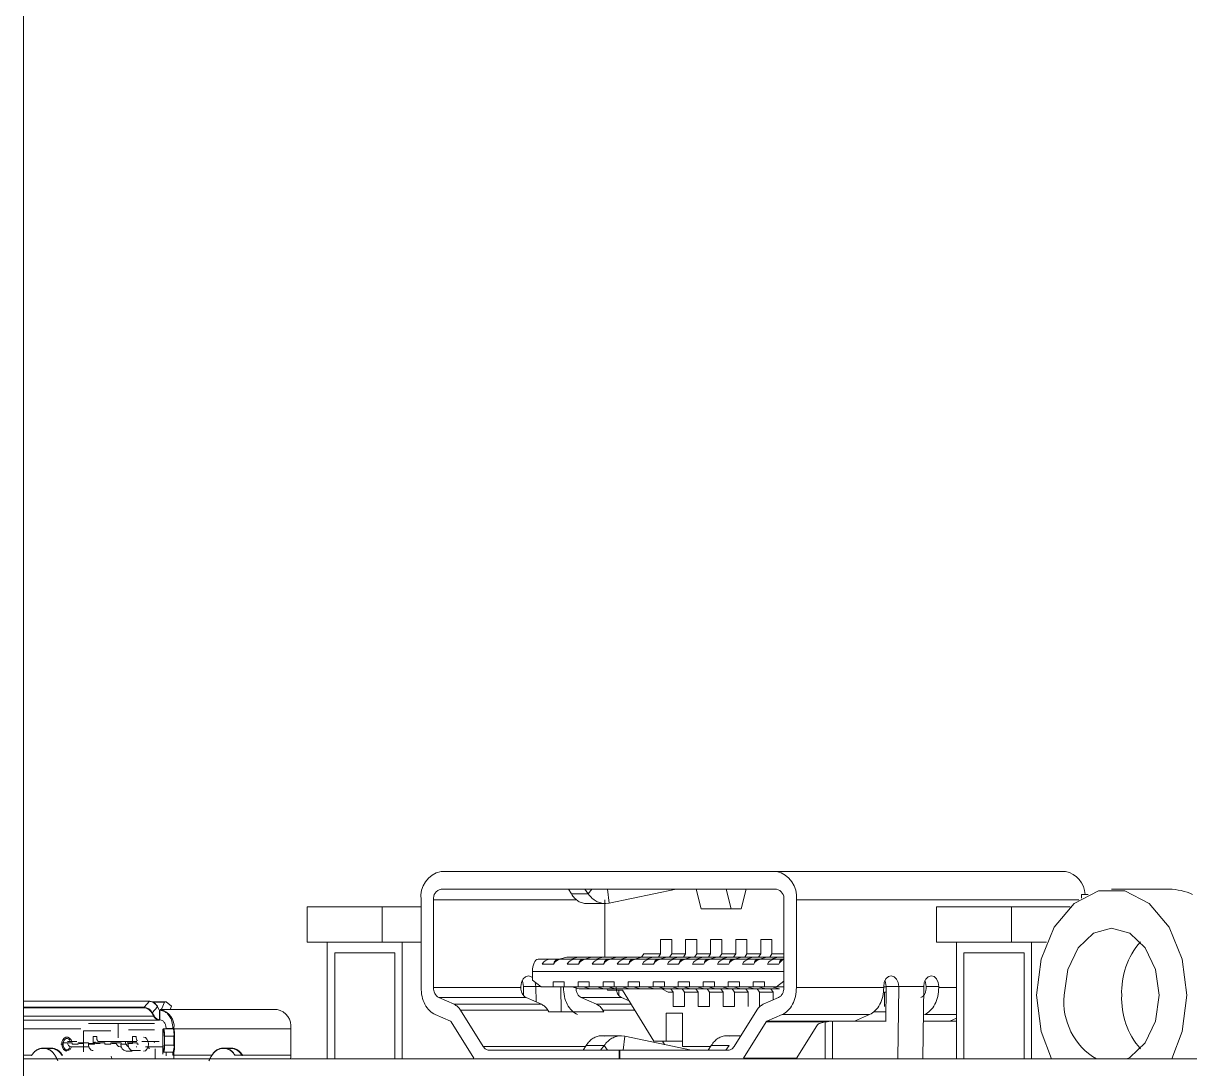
# Model space of a CAD drawing. Header units: millimetres. Extents: x -489 to 1607, y 116 to 1738.
# Drawn here: x -219.51 to -186.55, y 1544.35 to 1573.91 of the extents above; entities that cross this region are included whole.
import ezdxf

# ---------------------------------------------------------------- set-up
doc = ezdxf.new("R2010")
doc.units = ezdxf.units.MM

msp = doc.modelspace()

# ---------------------------------------------------------------- linework, layer by layer
at = {"color": 7, "linetype": 'Continuous', "lineweight": 15}
for p, q in [((-219.506, 1529.624), (-219.506, 1666.662)), ((-198.227, 1549.924), (-207.702, 1549.924)), ((-198.227, 1549.924), (-190.06, 1549.924)), ((-207.702, 1549.424), (-198.227, 1549.424)), ((-204.018, 1549.291), (-204.099, 1549.424)), ((-203.541, 1549.291), (-203.642, 1549.424)), ((-203.444, 1549.424), (-203.541, 1549.291)), ((-202.951, 1549.028), (-202.996, 1549.424)), ((-201.059, 1549.423), (-201.059, 1549.424)), ((-201.059, 1549.423), (-201.045, 1549.424)), ((-200.348, 1548.874), (-200.49, 1549.424)), ((-199.641, 1549.424), (-199.5, 1548.874)), ((-199.076, 1549.424), (-199.217, 1548.874)), ((-187.125, 1549.424), (-188.752, 1549.424)), ((-208.268, 1549.124), (-208.268, 1546.646)), ((-207.914, 1546.646), (-207.914, 1549.124)), ((-203.541, 1549.291), (-204.018, 1549.291)), ((-203.071, 1549.124), (-203.071, 1547.504)), ((-201.059, 1549.423), (-202.951, 1549.028)), ((-198.015, 1549.124), (-198.015, 1546.646)), ((-197.661, 1546.646), (-197.661, 1549.124)), ((-189.6, 1549.274), (-189.6, 1549.173)), ((-189.414, 1549.274), (-189.6, 1549.274)), ((-211.485, 1547.924), (-211.485, 1548.924)), ((-209.364, 1548.924), (-211.485, 1548.924)), ((-209.364, 1547.924), (-209.364, 1548.924)), ((-208.268, 1548.924), (-209.364, 1548.924)), ((-203.594, 1549.017), (-203.05, 1549.017)), ((-203.056, 1549.017), (-202.951, 1549.028)), ((-199.217, 1548.874), (-200.348, 1548.874)), ((-193.702, 1547.924), (-193.702, 1548.924)), ((-191.58, 1548.924), (-193.702, 1548.924)), ((-191.58, 1547.924), (-191.58, 1548.924)), ((-189.924, 1548.924), (-191.58, 1548.924)), ((-209.364, 1547.924), (-211.485, 1547.924)), ((-210.92, 1547.924), (-210.92, 1544.624)), ((-208.268, 1547.924), (-209.364, 1547.924)), ((-208.798, 1547.924), (-208.798, 1544.624)), ((-208.268, 1547.924), (-208.798, 1547.924)), ((-201.497, 1548.004), (-201.179, 1548.004)), ((-201.497, 1547.594), (-201.497, 1548.004)), ((-201.179, 1548.004), (-201.179, 1547.594)), ((-200.79, 1548.004), (-200.472, 1548.004)), ((-200.79, 1547.594), (-200.79, 1548.004)), ((-200.472, 1548.004), (-200.472, 1547.594)), ((-200.083, 1548.004), (-199.765, 1548.004)), ((-200.083, 1547.594), (-200.083, 1548.004)), ((-199.765, 1548.004), (-199.765, 1547.594)), ((-199.376, 1548.004), (-199.058, 1548.004)), ((-199.376, 1547.594), (-199.376, 1548.004)), ((-199.058, 1548.004), (-199.058, 1547.594)), ((-198.669, 1548.004), (-198.351, 1548.004)), ((-198.669, 1547.594), (-198.669, 1548.004)), ((-198.351, 1548.004), (-198.351, 1547.594)), ((-191.58, 1547.924), (-193.702, 1547.924)), ((-193.136, 1544.624), (-193.136, 1547.924)), ((-190.589, 1547.924), (-191.58, 1547.924)), ((-191.015, 1544.624), (-191.015, 1547.924)), ((-191.015, 1547.924), (-190.589, 1547.924)), ((-210.707, 1544.624), (-210.707, 1547.624)), ((-210.707, 1547.624), (-209.01, 1547.624)), ((-209.01, 1547.624), (-209.01, 1544.624)), ((-204.149, 1547.504), (-204.463, 1547.415)), ((-203.831, 1547.504), (-204.149, 1547.504)), ((-204.043, 1547.444), (-203.831, 1547.504)), ((-203.831, 1547.504), (-203.442, 1547.504)), ((-203.442, 1547.504), (-203.756, 1547.415)), ((-203.124, 1547.504), (-203.442, 1547.504)), ((-203.336, 1547.444), (-203.124, 1547.504)), ((-203.124, 1547.504), (-202.735, 1547.504)), ((-202.735, 1547.504), (-203.049, 1547.415)), ((-202.417, 1547.504), (-202.735, 1547.504)), ((-202.629, 1547.444), (-202.417, 1547.504)), ((-202.417, 1547.504), (-202.028, 1547.504)), ((-202.028, 1547.504), (-202.341, 1547.415)), ((-201.975, 1547.594), (-202.038, 1547.504)), ((-201.71, 1547.504), (-202.028, 1547.504)), ((-201.975, 1547.594), (-201.497, 1547.594)), ((-201.922, 1547.444), (-201.71, 1547.504)), ((-201.71, 1547.504), (-201.321, 1547.504)), ((-201.321, 1547.504), (-201.634, 1547.415)), ((-201.561, 1547.504), (-201.497, 1547.594)), ((-201.002, 1547.504), (-201.321, 1547.504)), ((-201.179, 1547.594), (-201.243, 1547.504)), ((-201.215, 1547.444), (-201.002, 1547.504)), ((-201.179, 1547.594), (-200.79, 1547.594)), ((-201.002, 1547.504), (-200.613, 1547.504)), ((-200.613, 1547.504), (-200.927, 1547.415)), ((-200.79, 1547.594), (-200.854, 1547.504)), ((-200.295, 1547.504), (-200.613, 1547.504)), ((-200.472, 1547.594), (-200.536, 1547.504)), ((-200.507, 1547.444), (-200.295, 1547.504)), ((-200.472, 1547.594), (-200.083, 1547.594)), ((-200.295, 1547.504), (-199.906, 1547.504)), ((-199.906, 1547.504), (-200.22, 1547.415)), ((-200.083, 1547.594), (-200.147, 1547.504)), ((-199.588, 1547.504), (-199.906, 1547.504)), ((-199.765, 1547.594), (-199.829, 1547.504)), ((-199.8, 1547.444), (-199.588, 1547.504)), ((-199.765, 1547.594), (-199.376, 1547.594)), ((-199.588, 1547.504), (-199.199, 1547.504)), ((-199.199, 1547.504), (-199.513, 1547.415)), ((-199.376, 1547.594), (-199.44, 1547.504)), ((-198.881, 1547.504), (-199.199, 1547.504)), ((-199.058, 1547.594), (-199.122, 1547.504)), ((-199.093, 1547.444), (-198.881, 1547.504)), ((-199.058, 1547.594), (-198.669, 1547.594)), ((-198.881, 1547.504), (-198.492, 1547.504)), ((-198.492, 1547.504), (-198.806, 1547.415)), ((-198.669, 1547.594), (-198.733, 1547.504)), ((-198.174, 1547.504), (-198.492, 1547.504)), ((-198.351, 1547.594), (-198.414, 1547.504)), ((-198.386, 1547.444), (-198.174, 1547.504)), ((-198.351, 1547.594), (-198.015, 1547.594)), ((-198.174, 1547.504), (-198.015, 1547.504)), ((-198.015, 1547.519), (-198.025, 1547.504)), ((-192.924, 1544.624), (-192.924, 1547.624)), ((-192.924, 1547.624), (-191.227, 1547.624)), ((-191.227, 1547.624), (-191.227, 1544.624)), ((-204.644, 1547.444), (-204.96, 1547.444)), ((-204.524, 1547.304), (-204.842, 1547.304)), ((-204.644, 1547.444), (-204.361, 1547.444)), ((-204.503, 1547.347), (-204.503, 1547.339)), ((-203.937, 1547.444), (-204.326, 1547.444)), ((-203.817, 1547.304), (-204.135, 1547.304)), ((-203.654, 1547.444), (-203.937, 1547.444)), ((-203.795, 1547.347), (-203.795, 1547.339)), ((-203.23, 1547.444), (-203.619, 1547.444)), ((-203.11, 1547.304), (-203.428, 1547.304)), ((-202.947, 1547.444), (-203.23, 1547.444)), ((-203.088, 1547.347), (-203.088, 1547.339)), ((-202.523, 1547.444), (-202.912, 1547.444)), ((-202.402, 1547.304), (-202.721, 1547.304)), ((-202.24, 1547.444), (-202.523, 1547.444)), ((-202.381, 1547.347), (-202.381, 1547.339)), ((-201.816, 1547.444), (-202.204, 1547.444)), ((-201.695, 1547.304), (-202.014, 1547.304)), ((-201.533, 1547.444), (-201.816, 1547.444)), ((-201.674, 1547.347), (-201.674, 1547.339)), ((-201.108, 1547.444), (-201.497, 1547.444)), ((-200.988, 1547.304), (-201.306, 1547.304)), ((-200.826, 1547.444), (-201.108, 1547.444)), ((-200.967, 1547.347), (-200.967, 1547.339)), ((-200.401, 1547.444), (-200.79, 1547.444)), ((-200.281, 1547.304), (-200.599, 1547.304)), ((-200.119, 1547.444), (-200.401, 1547.444)), ((-200.26, 1547.347), (-200.26, 1547.339)), ((-199.694, 1547.444), (-200.083, 1547.444)), ((-199.574, 1547.304), (-199.892, 1547.304)), ((-199.411, 1547.444), (-199.694, 1547.444)), ((-199.553, 1547.347), (-199.553, 1547.339)), ((-198.987, 1547.444), (-199.376, 1547.444)), ((-198.867, 1547.304), (-199.185, 1547.304)), ((-198.704, 1547.444), (-198.987, 1547.444)), ((-198.846, 1547.347), (-198.846, 1547.339)), ((-198.28, 1547.444), (-198.669, 1547.444)), ((-198.16, 1547.304), (-198.478, 1547.304)), ((-198.015, 1547.444), (-198.28, 1547.444)), ((-198.139, 1547.347), (-198.139, 1547.339)), ((-198.015, 1547.439), (-198.099, 1547.415)), ((-205.121, 1547.094), (-205.121, 1546.854)), ((-205.121, 1546.854), (-204.874, 1546.664)), ((-204.538, 1546.804), (-204.22, 1546.804)), ((-204.538, 1546.664), (-204.538, 1546.804)), ((-204.22, 1546.804), (-204.22, 1546.664)), ((-203.831, 1546.804), (-203.513, 1546.804)), ((-203.831, 1546.664), (-203.831, 1546.804)), ((-203.513, 1546.804), (-203.513, 1546.664)), ((-203.124, 1546.804), (-202.806, 1546.804)), ((-203.124, 1546.664), (-203.124, 1546.804)), ((-202.806, 1546.804), (-202.806, 1546.664)), ((-202.417, 1546.804), (-202.098, 1546.804)), ((-202.417, 1546.664), (-202.417, 1546.804)), ((-202.098, 1546.804), (-202.098, 1546.664)), ((-201.71, 1546.804), (-201.391, 1546.804)), ((-201.71, 1546.664), (-201.71, 1546.804)), ((-201.391, 1546.804), (-201.391, 1546.664)), ((-201.002, 1546.804), (-200.684, 1546.804)), ((-201.002, 1546.664), (-201.002, 1546.804)), ((-200.684, 1546.804), (-200.684, 1546.664)), ((-200.295, 1546.804), (-199.977, 1546.804)), ((-200.295, 1546.664), (-200.295, 1546.804)), ((-199.977, 1546.804), (-199.977, 1546.664)), ((-199.588, 1546.804), (-199.27, 1546.804)), ((-199.588, 1546.664), (-199.588, 1546.804)), ((-199.27, 1546.804), (-199.27, 1546.664)), ((-198.881, 1546.804), (-198.563, 1546.804)), ((-198.881, 1546.664), (-198.881, 1546.804)), ((-198.563, 1546.804), (-198.563, 1546.664)), ((-198.227, 1546.664), (-198.015, 1546.827)), ((-205.447, 1546.646), (-207.914, 1546.646)), ((-205.447, 1546.674), (-205.447, 1546.646)), ((-205.022, 1546.674), (-205.376, 1546.67)), ((-205.376, 1546.67), (-205.373, 1546.422)), ((-205.017, 1546.237), (-205.022, 1546.674)), ((-204.874, 1546.664), (-204.538, 1546.664)), ((-204.22, 1546.664), (-204.538, 1546.664)), ((-204.315, 1546.664), (-204.306, 1545.96)), ((-204.244, 1546.646), (-204.244, 1546.664)), ((-204.22, 1546.664), (-203.831, 1546.664)), ((-204.008, 1546.664), (-203.795, 1546.604)), ((-203.513, 1546.664), (-203.831, 1546.664)), ((-203.795, 1546.604), (-203.477, 1546.604)), ((-203.477, 1546.604), (-203.689, 1546.664)), ((-203.513, 1546.664), (-203.124, 1546.664)), ((-203.088, 1546.604), (-203.477, 1546.604)), ((-203.301, 1546.664), (-203.088, 1546.604)), ((-202.806, 1546.664), (-203.124, 1546.664)), ((-203.088, 1546.604), (-202.77, 1546.604)), ((-203.021, 1546.604), (-203, 1546.574)), ((-203, 1546.574), (-202.576, 1546.574)), ((-202.77, 1546.604), (-202.982, 1546.664)), ((-202.806, 1546.664), (-202.417, 1546.664)), ((-202.381, 1546.604), (-202.77, 1546.604)), ((-202.682, 1546.427), (-202.682, 1546.574)), ((-202.593, 1546.664), (-202.381, 1546.604)), ((-202.576, 1546.574), (-201.692, 1545.124)), ((-202.098, 1546.664), (-202.417, 1546.664)), ((-202.381, 1546.604), (-202.063, 1546.604)), ((-202.063, 1546.604), (-202.275, 1546.664)), ((-202.098, 1546.664), (-201.71, 1546.664)), ((-201.674, 1546.604), (-202.063, 1546.604)), ((-201.886, 1546.664), (-201.674, 1546.604)), ((-201.391, 1546.664), (-201.71, 1546.664)), ((-201.674, 1546.604), (-201.356, 1546.604)), ((-201.356, 1546.604), (-201.568, 1546.664)), ((-201.284, 1546.514), (-201.465, 1546.604)), ((-201.391, 1546.664), (-201.002, 1546.664)), ((-200.967, 1546.604), (-201.356, 1546.604)), ((-201.144, 1546.514), (-201.284, 1546.514)), ((-201.144, 1546.514), (-201.207, 1546.604)), ((-201.179, 1546.664), (-200.967, 1546.604)), ((-201.144, 1546.104), (-201.144, 1546.514)), ((-200.684, 1546.664), (-201.002, 1546.664)), ((-200.967, 1546.604), (-200.649, 1546.604)), ((-200.826, 1546.514), (-200.889, 1546.604)), ((-200.649, 1546.604), (-200.861, 1546.664)), ((-200.826, 1546.514), (-200.826, 1546.104)), ((-200.437, 1546.514), (-200.826, 1546.514)), ((-200.684, 1546.664), (-200.295, 1546.664)), ((-200.26, 1546.604), (-200.649, 1546.604)), ((-200.437, 1546.514), (-200.5, 1546.604)), ((-200.472, 1546.664), (-200.26, 1546.604)), ((-200.437, 1546.104), (-200.437, 1546.514)), ((-199.977, 1546.664), (-200.295, 1546.664)), ((-200.26, 1546.604), (-199.942, 1546.604)), ((-200.119, 1546.514), (-200.182, 1546.604)), ((-199.942, 1546.604), (-200.154, 1546.664)), ((-200.119, 1546.514), (-200.119, 1546.104)), ((-199.73, 1546.514), (-200.119, 1546.514)), ((-199.977, 1546.664), (-199.588, 1546.664)), ((-199.553, 1546.604), (-199.942, 1546.604)), ((-199.73, 1546.514), (-199.793, 1546.604)), ((-199.765, 1546.664), (-199.553, 1546.604)), ((-199.73, 1546.104), (-199.73, 1546.514)), ((-199.27, 1546.664), (-199.588, 1546.664)), ((-199.553, 1546.604), (-199.235, 1546.604)), ((-199.411, 1546.514), (-199.475, 1546.604)), ((-199.235, 1546.604), (-199.447, 1546.664)), ((-199.411, 1546.514), (-199.411, 1546.104)), ((-199.023, 1546.514), (-199.411, 1546.514)), ((-199.27, 1546.664), (-198.881, 1546.664)), ((-198.846, 1546.604), (-199.235, 1546.604)), ((-199.023, 1546.514), (-199.086, 1546.604)), ((-199.058, 1546.664), (-198.846, 1546.604)), ((-199.023, 1546.104), (-199.023, 1546.514)), ((-198.563, 1546.664), (-198.881, 1546.664)), ((-198.846, 1546.604), (-198.528, 1546.604)), ((-198.704, 1546.514), (-198.768, 1546.604)), ((-198.528, 1546.604), (-198.74, 1546.664)), ((-198.704, 1546.514), (-198.704, 1546.104)), ((-198.315, 1546.514), (-198.704, 1546.514)), ((-198.563, 1546.664), (-198.227, 1546.664)), ((-198.139, 1546.604), (-198.528, 1546.604)), ((-198.315, 1546.514), (-198.379, 1546.604)), ((-198.351, 1546.664), (-198.139, 1546.604)), ((-198.315, 1546.293), (-198.315, 1546.514)), ((-198.227, 1546.664), (-198.015, 1546.664)), ((-198.033, 1546.664), (-198.015, 1546.659)), ((-197.661, 1546.646), (-195.194, 1546.646)), ((-195.194, 1546.646), (-195.194, 1546.674)), ((-195.194, 1546.664), (-195.123, 1546.664)), ((-195.125, 1546.514), (-195.169, 1546.514)), ((-195.169, 1546.514), (-195.169, 1546.104)), ((-195.123, 1546.674), (-195.135, 1545.694)), ((-194.769, 1546.67), (-195.123, 1546.674)), ((-194.769, 1546.67), (-194.795, 1544.624)), ((-194.062, 1546.67), (-194.769, 1546.67)), ((-194.062, 1546.67), (-194.087, 1544.624)), ((-193.991, 1546.674), (-193.638, 1546.674)), ((-193.991, 1546.674), (-193.991, 1546.646)), ((-193.638, 1546.674), (-193.638, 1546.646)), ((-215.935, 1546.261), (-219.506, 1546.261)), ((-215.944, 1546.257), (-216.093, 1546.088)), ((-215.47, 1546.244), (-215.875, 1546.244)), ((-215.833, 1546.226), (-215.519, 1546.226)), ((-215.519, 1546.226), (-215.591, 1546.049)), ((-215.47, 1546.244), (-215.519, 1546.226)), ((-215.317, 1546.119), (-215.47, 1546.244)), ((-207.33, 1546.17), (-207.765, 1546.359)), ((-205.297, 1546.359), (-207.765, 1546.359)), ((-204.862, 1546.17), (-207.33, 1546.17)), ((-204.862, 1546.17), (-205.297, 1546.359)), ((-203.307, 1546.17), (-203.741, 1546.359)), ((-202.603, 1546.359), (-203.741, 1546.359)), ((-202.603, 1546.359), (-202.387, 1546.265)), ((-198.165, 1546.359), (-198.599, 1546.17)), ((-215.876, 1545.926), (-215.826, 1545.837)), ((-215.714, 1546.1), (-215.863, 1545.932)), ((-215.813, 1545.843), (-215.863, 1545.932)), ((-215.666, 1546.015), (-215.714, 1546.1)), ((-215.66, 1545.734), (-215.66, 1546.008)), ((-215.646, 1546.004), (-215.646, 1545.734)), ((-215.64, 1546.024), (-212.337, 1546.024)), ((-215.356, 1546.024), (-215.317, 1546.119)), ((-207.434, 1545.692), (-207.869, 1545.881)), ((-206.51, 1544.976), (-207.152, 1546.007)), ((-207.152, 1546.007), (-204.685, 1546.007)), ((-204.685, 1546.007), (-204.655, 1545.96)), ((-204.655, 1545.96), (-203.099, 1545.96)), ((-203.099, 1545.96), (-203.129, 1546.007)), ((-201.338, 1545.924), (-200.879, 1545.924)), ((-201.338, 1545.124), (-201.338, 1545.924)), ((-200.826, 1546.104), (-201.144, 1546.104)), ((-200.879, 1545.924), (-200.879, 1544.974)), ((-200.119, 1546.104), (-200.437, 1546.104)), ((-199.411, 1546.104), (-199.73, 1546.104)), ((-198.777, 1546.007), (-199.419, 1544.976)), ((-198.061, 1545.881), (-198.495, 1545.692)), ((-198.061, 1545.881), (-195.593, 1545.881)), ((-196.022, 1545.694), (-195.593, 1545.881)), ((-195.132, 1545.96), (-195.48, 1545.96)), ((-219.506, 1545.724), (-215.66, 1545.724)), ((-217.668, 1545.624), (-215.802, 1545.624)), ((-216.096, 1545.724), (-217.598, 1545.724)), ((-216.827, 1545.224), (-216.827, 1545.624)), ((-215.54, 1545.474), (-215.552, 1545.474)), ((-215.271, 1545.474), (-215.54, 1545.474)), ((-215.469, 1545.484), (-215.278, 1545.484)), ((-215.469, 1545.484), (-215.469, 1545.474)), ((-215.251, 1545.474), (-211.948, 1545.474)), ((-211.948, 1544.728), (-211.948, 1545.474)), ((-211.945, 1544.728), (-211.945, 1545.474)), ((-206.776, 1544.645), (-207.418, 1545.677)), ((-198.511, 1545.677), (-199.153, 1544.645)), ((-197.087, 1545.559), (-197.669, 1544.624)), ((-196.982, 1545.641), (-196.848, 1545.67)), ((-196.848, 1545.67), (-196.636, 1545.694)), ((-196.848, 1544.624), (-196.848, 1545.67)), ((-196.636, 1545.694), (-196.636, 1544.624)), ((-195.123, 1545.694), (-196.636, 1545.694)), ((-193.136, 1545.694), (-194.074, 1545.694)), ((-193.136, 1545.778), (-193.328, 1545.694)), ((-217.81, 1545.424), (-217.81, 1544.831)), ((-217.032, 1545.424), (-217.81, 1545.424)), ((-217.431, 1545.264), (-217.537, 1545.264)), ((-217.537, 1545.264), (-217.537, 1545.064)), ((-217.431, 1545.214), (-217.431, 1545.264)), ((-216.537, 1545.444), (-215.802, 1545.444)), ((-216.42, 1545.064), (-216.42, 1545.264)), ((-216.42, 1545.264), (-216.314, 1545.264)), ((-216.314, 1545.264), (-216.314, 1545.214)), ((-215.564, 1545.464), (-215.564, 1544.759)), ((-215.562, 1545.464), (-215.564, 1545.464)), ((-215.55, 1545.464), (-215.562, 1545.464)), ((-215.562, 1544.824), (-215.562, 1545.464)), ((-215.249, 1545.274), (-215.517, 1545.274)), ((-215.517, 1545.014), (-215.517, 1545.274)), ((-215.264, 1545.454), (-215.251, 1545.454)), ((-215.249, 1545.014), (-215.249, 1545.274)), ((-215.231, 1545.014), (-215.231, 1545.274)), ((-215.231, 1545.274), (-215.231, 1545.274)), ((-202.606, 1545.281), (-203.176, 1545.281)), ((-203.075, 1545.27), (-203.17, 1545.281)), ((-202.611, 1545.281), (-202.507, 1545.27)), ((-202.551, 1544.874), (-202.507, 1545.27)), ((-200.627, 1544.875), (-202.507, 1545.27)), ((-199.229, 1545.281), (-199.64, 1545.281)), ((-199.634, 1545.281), (-199.539, 1545.27)), ((-218.958, 1544.924), (-218.726, 1544.924)), ((-218.719, 1544.934), (-218.951, 1544.934)), ((-218.446, 1545.044), (-218.414, 1545.044)), ((-218.414, 1545.044), (-218.414, 1545.084)), ((-218.414, 1545.084), (-218.124, 1545.084)), ((-217.997, 1545.114), (-218.259, 1545.114)), ((-217.891, 1544.964), (-218.153, 1544.964)), ((-218.124, 1545.084), (-218.124, 1545.044)), ((-217.955, 1545.044), (-218.124, 1545.044)), ((-217.665, 1545.084), (-217.955, 1545.084)), ((-217.955, 1545.044), (-217.955, 1545.084)), ((-217.926, 1545.064), (-217.799, 1545.064)), ((-217.65, 1544.964), (-217.891, 1544.964)), ((-217.665, 1545.084), (-217.665, 1545.044)), ((-217.537, 1545.064), (-217.665, 1545.064)), ((-217.665, 1545.044), (-217.495, 1545.044)), ((-217.501, 1545.098), (-217.501, 1545.064)), ((-217.467, 1545.104), (-217.495, 1545.104)), ((-217.495, 1545.044), (-217.495, 1545.084)), ((-217.495, 1545.084), (-217.205, 1545.084)), ((-217.467, 1545.064), (-217.339, 1545.064)), ((-217.461, 1545.064), (-217.461, 1545.07)), ((-216.88, 1545.114), (-217.361, 1545.114)), ((-217.205, 1545.084), (-217.205, 1545.044)), ((-217.205, 1545.044), (-217.035, 1545.044)), ((-217.035, 1545.044), (-217.035, 1545.084)), ((-217.035, 1545.084), (-216.745, 1545.084)), ((-217.007, 1545.064), (-216.88, 1545.064)), ((-216.618, 1545.114), (-216.88, 1545.114)), ((-216.774, 1544.964), (-216.733, 1544.964)), ((-216.745, 1545.084), (-216.745, 1545.044)), ((-216.576, 1545.044), (-216.745, 1545.044)), ((-216.42, 1545.114), (-216.618, 1545.114)), ((-216.604, 1544.844), (-216.434, 1544.844)), ((-216.286, 1545.084), (-216.576, 1545.084)), ((-216.547, 1545.064), (-216.42, 1545.064)), ((-216.547, 1545.044), (-216.547, 1545.064)), ((-216.3, 1545.114), (-216.42, 1545.114)), ((-216.192, 1544.864), (-216.42, 1544.864)), ((-216.296, 1544.964), (-216.314, 1544.964)), ((-216.286, 1545.084), (-216.286, 1545.044)), ((-216.286, 1545.044), (-216.254, 1545.044)), ((-216.159, 1545.114), (-215.663, 1545.114)), ((-215.564, 1544.964), (-216.053, 1544.964)), ((-215.777, 1544.624), (-215.777, 1544.914)), ((-215.562, 1544.824), (-215.55, 1544.824)), ((-215.552, 1544.814), (-215.54, 1544.814)), ((-215.271, 1544.814), (-215.54, 1544.814)), ((-215.517, 1545.014), (-215.249, 1545.014)), ((-215.473, 1544.82), (-215.469, 1544.728)), ((-215.472, 1544.814), (-215.472, 1544.714)), ((-215.231, 1545.014), (-215.249, 1545.014)), ((-213.867, 1544.924), (-213.634, 1544.924)), ((-213.86, 1544.934), (-213.627, 1544.934)), ((-202.668, 1544.874), (-206.351, 1544.874)), ((-203.685, 1544.874), (-203.602, 1545.007)), ((-203.602, 1545.007), (-203.094, 1545.007)), ((-203.193, 1544.874), (-203.094, 1545.007)), ((-203.094, 1545.007), (-202.997, 1544.874)), ((-202.668, 1544.624), (-202.668, 1544.874)), ((-202.646, 1544.874), (-202.668, 1544.874)), ((-202.646, 1544.874), (-202.646, 1544.624)), ((-199.578, 1544.874), (-202.646, 1544.874)), ((-201.692, 1545.124), (-201.338, 1545.124)), ((-201.441, 1545.124), (-201.385, 1545.034)), ((-201.338, 1545.124), (-200.879, 1545.124)), ((-200.879, 1544.974), (-200.087, 1544.974)), ((-200.627, 1544.874), (-200.627, 1544.875)), ((-200.613, 1544.874), (-200.627, 1544.875)), ((-200.067, 1545.007), (-200.149, 1544.874)), ((-200.067, 1545.007), (-199.558, 1545.007)), ((-199.658, 1544.874), (-199.558, 1545.007)), ((-219.506, 1544.624), (-55.883, 1544.624)), ((-215.469, 1544.728), (-215.469, 1544.804)), ((-215.25, 1544.804), (-215.278, 1544.804)), ((-215.278, 1544.728), (-215.278, 1544.804)), ((-215.278, 1544.728), (-215.25, 1544.728)), ((-215.25, 1544.804), (-215.25, 1544.728)), ((-215.25, 1544.728), (-214.179, 1544.728)), ((-213.309, 1544.728), (-211.948, 1544.728))]:
    msp.add_line(p, q, dxfattribs=at)
at = {"color": 8, "linetype": 'Continuous', "lineweight": 15}
for p, q in [((-203.866, 1549.124), (-207.914, 1549.124)), ((-189.676, 1549.124), (-197.661, 1549.124)), ((-204.503, 1547.347), (-204.497, 1547.347)), ((-204.424, 1547.415), (-204.463, 1547.415)), ((-203.795, 1547.347), (-203.79, 1547.347)), ((-203.717, 1547.415), (-203.756, 1547.415)), ((-203.088, 1547.347), (-203.083, 1547.347)), ((-203.01, 1547.415), (-203.049, 1547.415)), ((-202.381, 1547.347), (-202.376, 1547.347)), ((-202.303, 1547.415), (-202.341, 1547.415)), ((-201.674, 1547.347), (-201.669, 1547.347)), ((-201.596, 1547.415), (-201.634, 1547.415)), ((-200.967, 1547.347), (-200.962, 1547.347)), ((-200.889, 1547.415), (-200.927, 1547.415)), ((-200.26, 1547.347), (-200.254, 1547.347)), ((-200.181, 1547.415), (-200.22, 1547.415)), ((-199.553, 1547.347), (-199.547, 1547.347)), ((-199.474, 1547.415), (-199.513, 1547.415)), ((-198.846, 1547.347), (-198.84, 1547.347)), ((-198.767, 1547.415), (-198.806, 1547.415)), ((-198.139, 1547.347), (-198.133, 1547.347)), ((-198.06, 1547.415), (-198.099, 1547.415)), ((-198.015, 1547.094), (-205.121, 1547.094)), ((-205.022, 1546.674), (-204.887, 1546.674)), ((-193.638, 1546.646), (-193.136, 1546.646)), ((-219.506, 1546.257), (-215.944, 1546.257)), ((-202.329, 1546.17), (-203.307, 1546.17)), ((-216.093, 1546.088), (-219.506, 1546.088)), ((-219.506, 1546.074), (-216.094, 1546.074)), ((-215.826, 1545.837), (-219.506, 1545.837)), ((-203.129, 1546.007), (-202.23, 1546.007)), ((-194.037, 1545.881), (-193.136, 1545.881)), ((-217.88, 1545.474), (-219.506, 1545.474)), ((-215.271, 1545.474), (-215.264, 1545.474)), ((-215.238, 1545.474), (-215.238, 1545.474)), ((-211.948, 1545.474), (-211.945, 1545.474)), ((-196.789, 1545.677), (-198.511, 1545.677)), ((-198.495, 1545.692), (-196.656, 1545.692)), ((-215.231, 1545.274), (-215.249, 1545.274)), ((-206.51, 1544.976), (-203.622, 1544.976)), ((-219.27, 1544.728), (-219.506, 1544.728)), ((-213.521, 1544.728), (-213.325, 1544.728)), ((-211.948, 1544.728), (-211.945, 1544.728)), ((-197.655, 1544.645), (-199.153, 1544.645))]:
    msp.add_line(p, q, dxfattribs=at)
at = {"color": 7, "linetype": 'Continuous', "lineweight": 15, "flags": 128}
for points in [[(-190.873, 1546.424), (-190.745, 1547.45), (-190.377, 1548.352), (-189.812, 1549.022), (-189.12, 1549.378), (-188.383, 1549.378), (-187.691, 1549.022), (-187.127, 1548.352), (-186.758, 1547.45), (-186.63, 1546.424), (-186.758, 1545.398), (-187.055, 1544.624)], [(-190.095, 1546.424), (-189.993, 1547.151), (-189.702, 1547.767), (-189.266, 1548.179), (-188.752, 1548.324), (-188.238, 1548.179), (-187.802, 1547.767), (-187.511, 1547.151), (-187.408, 1546.424), (-187.511, 1545.697), (-187.802, 1545.08), (-188.238, 1544.669), (-188.322, 1544.624)], [(-205.121, 1546.928), (-205.153, 1546.951), (-205.234, 1546.974), (-205.316, 1546.951), (-205.384, 1546.886), (-205.43, 1546.789), (-205.447, 1546.674)], [(-205.376, 1546.67), (-205.391, 1546.785), (-205.411, 1546.84)], [(-205.022, 1546.674), (-205.038, 1546.789), (-205.039, 1546.791)], [(-195.194, 1546.674), (-195.177, 1546.789), (-195.131, 1546.887), (-195.062, 1546.952), (-194.98, 1546.974), (-194.898, 1546.95), (-194.83, 1546.884), (-194.784, 1546.785), (-194.769, 1546.67)], [(-195.158, 1546.84), (-195.139, 1546.789), (-195.123, 1546.674)], [(-194.062, 1546.67), (-194.047, 1546.785), (-194.002, 1546.884), (-193.933, 1546.95), (-193.852, 1546.974), (-193.77, 1546.952), (-193.701, 1546.887), (-193.654, 1546.789), (-193.638, 1546.674)], [(-194.027, 1546.84), (-194.008, 1546.789), (-193.991, 1546.674)], [(-190.449, 1544.624), (-190.745, 1545.398), (-190.873, 1546.424)], [(-215.717, 1546.113), (-215.715, 1546.112), (-215.713, 1546.112), (-215.711, 1546.111), (-215.71, 1546.109), (-215.71, 1546.107), (-215.711, 1546.105), (-215.712, 1546.103), (-215.714, 1546.1)], [(-218.137, 1545.114), (-218.155, 1545.165), (-218.198, 1545.217), (-218.247, 1545.241), (-218.303, 1545.24), (-218.351, 1545.213), (-218.39, 1545.165), (-218.415, 1545.098), (-218.419, 1545.022), (-218.403, 1544.95), (-218.367, 1544.89), (-218.316, 1544.853), (-218.273, 1544.844), (-218.273, 1544.844)], [(-219.27, 1544.728), (-219.269, 1544.726), (-219.269, 1544.725), (-219.268, 1544.724), (-219.268, 1544.723), (-219.269, 1544.722), (-219.27, 1544.722), (-219.271, 1544.721), (-219.272, 1544.721)], [(-218.613, 1544.726), (-218.613, 1544.725), (-218.614, 1544.724), (-218.614, 1544.723), (-218.613, 1544.722), (-218.613, 1544.722), (-218.612, 1544.721), (-218.61, 1544.721)], [(-215.25, 1544.728), (-215.252, 1544.674), (-215.257, 1544.624)], [(-214.179, 1544.728), (-214.178, 1544.726), (-214.177, 1544.725), (-214.177, 1544.724), (-214.177, 1544.723), (-214.178, 1544.722), (-214.178, 1544.722), (-214.179, 1544.721), (-214.181, 1544.721)], [(-211.955, 1544.624), (-211.95, 1544.674), (-211.948, 1544.728)], [(-211.955, 1544.624), (-211.95, 1544.675), (-211.948, 1544.728)]]:
    msp.add_lwpolyline(points, dxfattribs=at)
at = {"color": 8, "linetype": 'Continuous', "lineweight": 15, "flags": 128}
for points in [[(-216.113, 1545.244), (-216.058, 1545.229), (-216.013, 1545.185), (-215.982, 1545.12), (-215.971, 1545.044), (-215.982, 1544.967), (-216.013, 1544.903), (-216.058, 1544.859), (-216.113, 1544.844)], [(-218.383, 1545.084), (-218.386, 1545.044), (-218.376, 1544.975), (-218.349, 1544.917), (-218.307, 1544.878), (-218.259, 1544.864)], [(-213.522, 1544.726), (-213.522, 1544.725), (-213.523, 1544.724), (-213.522, 1544.723), (-213.522, 1544.722), (-213.521, 1544.722), (-213.52, 1544.721), (-213.519, 1544.721)]]:
    msp.add_lwpolyline(points, dxfattribs=at)
at = {"color": 7, "linetype": 'Continuous', "lineweight": 15}
for centre, radius, start, end in [((-207.561, 1549.224), 0.714, 101.4233, 188.0467), ((-198.368, 1549.224), 0.714, 351.9527, 78.5745), ((-190.183, 1549.256), 0.679, 1.4789, 79.5712), ((-207.649, 1549.161), 0.268, 101.4203, 188.049), ((-198.28, 1549.161), 0.268, 351.951, 78.5797), ((-187.132, 1547.857), 1.567, 64.7289, 89.7575), ((-186.292, 1546.51), 2.178, 139.0919, 182.2613), ((-204.627, 1547.21), 0.234, 94.1092, 156.4275), ((-204.309, 1547.21), 0.234, 94.1092, 156.4275), ((-204.435, 1547.353), 0.0682, 114.3218, 185.4626), ((-203.92, 1547.21), 0.234, 94.1177, 156.4108), ((-203.602, 1547.21), 0.234, 94.1177, 156.4108), ((-203.728, 1547.353), 0.0682, 114.35, 185.4717), ((-203.213, 1547.21), 0.234, 94.1092, 156.4275), ((-202.895, 1547.21), 0.234, 94.1092, 156.4275), ((-203.021, 1547.353), 0.0681, 114.2934, 185.5282), ((-202.506, 1547.21), 0.234, 94.1177, 156.4108), ((-202.188, 1547.21), 0.234, 94.1177, 156.4108), ((-202.313, 1547.353), 0.0683, 114.372, 185.4497), ((-201.799, 1547.21), 0.234, 94.114, 156.4227), ((-201.481, 1547.21), 0.234, 94.114, 156.4227), ((-201.606, 1547.353), 0.0682, 114.35, 185.4717), ((-201.092, 1547.21), 0.234, 94.1092, 156.4275), ((-200.773, 1547.21), 0.234, 94.1177, 156.4108), ((-200.899, 1547.353), 0.0683, 114.372, 185.4497), ((-200.385, 1547.21), 0.234, 94.1177, 156.4108), ((-200.066, 1547.21), 0.234, 94.1264, 156.4103), ((-200.192, 1547.353), 0.0682, 114.35, 185.4717), ((-199.677, 1547.21), 0.234, 94.1092, 156.4275), ((-199.359, 1547.21), 0.234, 94.1092, 156.4275), ((-199.485, 1547.353), 0.0682, 114.3218, 185.4626), ((-198.97, 1547.21), 0.234, 94.1177, 156.4108), ((-198.652, 1547.21), 0.234, 94.1177, 156.4108), ((-198.778, 1547.353), 0.0682, 114.35, 185.4717), ((-198.263, 1547.21), 0.234, 94.1092, 156.4275), ((-197.926, 1547.192), 0.259, 110.0793, 154.522), ((-198.071, 1547.353), 0.0681, 114.2934, 185.5282), ((-207.609, 1546.622), 0.306, 175.667, 239.4744), ((-205.141, 1546.622), 0.306, 175.6742, 239.4766), ((-215.935, 1546.249), 0.0116, 91.1259, 141.3831), ((-215.98, 1545.956), 0.303, 28.4644, 83.0371), ((-188.224, 1546.242), 1.88, 174.4314, 239.3797), ((-186.292, 1546.338), 2.178, 177.7374, 220.9081), ((-216.083, 1546.08), 0.0128, 142.0788, 208.6765), ((-216.13, 1545.787), 0.303, 28.4743, 83.0475), ((-215.878, 1545.945), 0.0193, 275.0516, 317.7529), ((-215.828, 1545.856), 0.0193, 275.0516, 317.7529), ((-215.647, 1545.922), 0.198, 205.3812, 266.1244), ((-215.738, 1545.544), 0.492, 353.0249, 77.5019), ((-212.434, 1545.543), 0.491, 351.9541, 78.569), ((-215.552, 1545.464), 0.00999, 90.2056, 180.1365), ((-215.54, 1545.464), 0.00996, 90.0362, 180.3058), ((-215.982, 1545.323), 0.468, 353.9455, 18.793), ((-215.714, 1545.323), 0.468, 353.9455, 18.793), ((-215.271, 1545.454), 0.0199, 359.8483, 89.8945), ((-196.937, 1545.475), 0.172, 105.0641, 150.6162), ((-218.935, 1544.545), 0.38, 93.4748, 152.3935), ((-218.96, 1544.933), 0.00887, 281.1636, 8.1189), ((-218.947, 1544.545), 0.38, 27.6065, 86.5252), ((-218.727, 1544.933), 0.00887, 281.1636, 8.1189), ((-218.749, 1544.545), 0.38, 27.6039, 86.5228), ((-218.136, 1545.083), 0.121, 179.7124, 262.0968), ((-216.757, 1545.083), 0.121, 179.7146, 262.0784), ((-216.569, 1545.019), 0.179, 171.9495, 258.5942), ((-216.467, 1545.103), 0.151, 175.6785, 242.6829), ((-215.552, 1544.824), 0.01, 180.0073, 269.6506), ((-215.54, 1544.824), 0.00998, 179.8341, 269.8238), ((-215.983, 1544.965), 0.468, 341.2202, 6.0451), ((-215.289, 1544.805), 0.011, 356.9965, 47.6848), ((-215.715, 1544.965), 0.468, 341.2202, 6.0451), ((-213.844, 1544.545), 0.38, 93.4748, 152.3935), ((-213.869, 1544.933), 0.00884, 280.9544, 8.328), ((-213.855, 1544.545), 0.38, 27.6065, 86.5252), ((-213.636, 1544.933), 0.00884, 280.9544, 8.328), ((-213.657, 1544.545), 0.38, 27.6085, 86.5232), ((-218.414, 1544.739), 0.0185, 275.4476, 320.1827), ((-216.391, 1544.82), 0.64, 190.518, 197.8188), ((-213.323, 1544.739), 0.0184, 275.4399, 320.304)]:
    msp.add_arc(centre, radius, start, end, dxfattribs=at)
at = {"color": 8, "linetype": 'Continuous', "lineweight": 15}
msp.add_arc((-218.274, 1544.996), 0.133, 276.4667, 346.0598, dxfattribs=at)
at = {"color": 7, "linetype": 'Continuous', "lineweight": 15}
msp.add_ellipse((-204.96, 1547.094), major_axis=(0, 0.35), ratio=0.459619, start_param=0, end_param=1.570796, dxfattribs=at)
for points, knots in [([(-204.018, 1549.291), (-203.989, 1549.25), (-203.931, 1549.168), (-203.824, 1549.083), (-203.709, 1549.027), (-203.628, 1549.02), (-203.588, 1549.017)], [0, 0, 0, 0, 0.250008, 0.500031, 0.750019, 1, 1, 1, 1]), ([(-203.541, 1549.291), (-203.508, 1549.25), (-203.44, 1549.168), (-203.32, 1549.083), (-203.191, 1549.027), (-203.101, 1549.02), (-203.056, 1549.017)], [0, 0, 0, 0, 0.250006, 0.500019, 0.750003, 1, 1, 1, 1]), ([(-207.869, 1545.881), (-207.924, 1545.913), (-208.036, 1545.978), (-208.164, 1546.163), (-208.251, 1546.391), (-208.262, 1546.561), (-208.268, 1546.646)], [0, 0, 0, 0, 0.250011, 0.499998, 0.749968, 1, 1, 1, 1]), ([(-203.845, 1545.881), (-203.901, 1545.913), (-204.012, 1545.978), (-204.141, 1546.163), (-204.228, 1546.391), (-204.239, 1546.561), (-204.244, 1546.646)], [0, 0, 0, 0, 0.250008, 0.499987, 0.749969, 1, 1, 1, 1]), ([(-203.891, 1546.646), (-203.889, 1546.614), (-203.885, 1546.55), (-203.852, 1546.465), (-203.804, 1546.395), (-203.762, 1546.371), (-203.741, 1546.359)], [0, 0, 0, 0, 0.249981, 0.499942, 0.749929, 1, 1, 1, 1]), ([(-202.752, 1546.646), (-202.75, 1546.614), (-202.746, 1546.55), (-202.714, 1546.465), (-202.665, 1546.395), (-202.624, 1546.371), (-202.603, 1546.359)], [0, 0, 0, 0, 0.249994, 0.499967, 0.749966, 1, 1, 1, 1]), ([(-198.015, 1546.646), (-198.017, 1546.614), (-198.021, 1546.55), (-198.054, 1546.465), (-198.102, 1546.395), (-198.144, 1546.371), (-198.165, 1546.359)], [0, 0, 0, 0, 0.249988, 0.499981, 0.749934, 1, 1, 1, 1]), ([(-197.661, 1546.646), (-197.667, 1546.561), (-197.678, 1546.391), (-197.765, 1546.163), (-197.893, 1545.978), (-198.005, 1545.913), (-198.061, 1545.881)], [0, 0, 0, 0, 0.250031, 0.500014, 0.750005, 1, 1, 1, 1]), ([(-195.593, 1545.881), (-195.537, 1545.913), (-195.426, 1545.978), (-195.297, 1546.163), (-195.21, 1546.391), (-195.199, 1546.561), (-195.194, 1546.646)], [0, 0, 0, 0, 0.249995, 0.499985, 0.749968, 1, 1, 1, 1]), ([(-193.991, 1546.646), (-193.994, 1546.614), (-193.998, 1546.55), (-194.03, 1546.465), (-194.078, 1546.395), (-194.12, 1546.371), (-194.141, 1546.359)], [0, 0, 0, 0, 0.249989, 0.499982, 0.749935, 1, 1, 1, 1]), ([(-193.638, 1546.646), (-193.643, 1546.561), (-193.655, 1546.391), (-193.742, 1546.163), (-193.87, 1545.978), (-193.981, 1545.913), (-194.037, 1545.881)], [0, 0, 0, 0, 0.250031, 0.500013, 0.749987, 1, 1, 1, 1]), ([(-215.717, 1546.113), (-215.729, 1546.131), (-215.754, 1546.168), (-215.801, 1546.207), (-215.839, 1546.231), (-215.879, 1546.249), (-215.906, 1546.251), (-215.924, 1546.253)], [0, 0, 0, 0, 0.249594, 0.499085, 0.62511, 0.747365, 1, 1, 1, 1]), ([(-207.33, 1546.17), (-207.296, 1546.151), (-207.229, 1546.115), (-207.178, 1546.043), (-207.152, 1546.007)], [0, 0, 0, 0, 0.499961, 1, 1, 1, 1]), ([(-204.685, 1546.007), (-204.71, 1546.043), (-204.761, 1546.115), (-204.829, 1546.151), (-204.862, 1546.17)], [0, 0, 0, 0, 0.499989, 1, 1, 1, 1]), ([(-203.307, 1546.17), (-203.273, 1546.151), (-203.206, 1546.115), (-203.155, 1546.043), (-203.129, 1546.007)], [0, 0, 0, 0, 0.499968, 1, 1, 1, 1]), ([(-198.777, 1546.007), (-198.751, 1546.043), (-198.7, 1546.115), (-198.633, 1546.151), (-198.599, 1546.17)], [0, 0, 0, 0, 0.500047, 1, 1, 1, 1]), ([(-216.094, 1546.074), (-216.075, 1546.072), (-216.038, 1546.068), (-215.984, 1546.038), (-215.945, 1546.009), (-215.908, 1545.975), (-215.889, 1545.945), (-215.876, 1545.926)], [0, 0, 0, 0, 0.249518, 0.499074, 0.625149, 0.747356, 1, 1, 1, 1]), ([(-215.66, 1545.734), (-215.675, 1545.736), (-215.704, 1545.74), (-215.746, 1545.763), (-215.784, 1545.797), (-215.803, 1545.828), (-215.813, 1545.843)], [0, 0, 0, 0, 0.250069, 0.500007, 0.750015, 1, 1, 1, 1]), ([(-215.278, 1545.484), (-215.284, 1545.552), (-215.296, 1545.687), (-215.369, 1545.831), (-215.444, 1545.918), (-215.529, 1545.983), (-215.6, 1545.996), (-215.646, 1546.004)], [0, 0, 0, 0, 0.250343, 0.499524, 0.629689, 0.759829, 1, 1, 1, 1]), ([(-215.591, 1546.049), (-215.592, 1546.045), (-215.596, 1546.038), (-215.603, 1546.03), (-215.612, 1546.025), (-215.618, 1546.024), (-215.621, 1546.024)], [0, 0, 0, 0, 0.250375, 0.49998, 0.750096, 1, 1, 1, 1]), ([(-215.657, 1545.725), (-215.657, 1545.726), (-215.658, 1545.727), (-215.659, 1545.729), (-215.66, 1545.731), (-215.66, 1545.733), (-215.66, 1545.734), (-215.66, 1545.734)], [0, 0, 0, 0, 0.348364, 0.624978, 0.835673, 0.919445, 1, 1, 1, 1]), ([(-215.66, 1545.734), (-215.659, 1545.734), (-215.657, 1545.734), (-215.653, 1545.734), (-215.649, 1545.734), (-215.647, 1545.734), (-215.646, 1545.734)], [0, 0, 0, 0, 0.250325, 0.499867, 0.749439, 1, 1, 1, 1]), ([(-215.646, 1545.734), (-215.646, 1545.733), (-215.646, 1545.732), (-215.646, 1545.73), (-215.647, 1545.727), (-215.649, 1545.726), (-215.649, 1545.725)], [0, 0, 0, 0, 0.0999127, 0.2047709, 0.43593, 1, 1, 1, 1]), ([(-215.469, 1545.484), (-215.472, 1545.517), (-215.479, 1545.582), (-215.521, 1545.662), (-215.577, 1545.72), (-215.623, 1545.729), (-215.646, 1545.734)], [0, 0, 0, 0, 0.253071, 0.500261, 0.750058, 1, 1, 1, 1]), ([(-215.469, 1545.484), (-215.469, 1545.483), (-215.469, 1545.48), (-215.471, 1545.477), (-215.473, 1545.474), (-215.475, 1545.474), (-215.476, 1545.474)], [0, 0, 0, 0, 0.249452, 0.501416, 0.749901, 1, 1, 1, 1]), ([(-215.472, 1545.474), (-215.472, 1545.476), (-215.472, 1545.48), (-215.471, 1545.483), (-215.47, 1545.484), (-215.47, 1545.484), (-215.469, 1545.484)], [0, 0, 0, 0, 0.564544, 0.795006, 0.898087, 1, 1, 1, 1]), ([(-207.434, 1545.692), (-207.431, 1545.69), (-207.425, 1545.687), (-207.42, 1545.68), (-207.418, 1545.677)], [0, 0, 0, 0, 0.5000368, 1, 1, 1, 1]), ([(-198.511, 1545.677), (-198.509, 1545.68), (-198.505, 1545.687), (-198.498, 1545.69), (-198.495, 1545.692)], [0, 0, 0, 0, 0.499324, 1, 1, 1, 1]), ([(-218.378, 1545.059), (-218.377, 1545.069), (-218.376, 1545.099), (-218.359, 1545.144), (-218.329, 1545.184), (-218.292, 1545.205), (-218.254, 1545.205), (-218.218, 1545.184), (-218.191, 1545.152), (-218.182, 1545.124), (-218.179, 1545.114)], [0, 0, 0, 0, 0.072918, 0.21375, 0.353337, 0.493185, 0.642193, 0.784321, 0.918559, 1, 1, 1, 1]), ([(-217.361, 1545.114), (-217.37, 1545.115), (-217.389, 1545.118), (-217.408, 1545.138), (-217.42, 1545.158), (-217.429, 1545.181), (-217.43, 1545.201), (-217.431, 1545.214)], [0, 0, 0, 0, 0.25073, 0.499115, 0.624151, 0.745955, 1, 1, 1, 1]), ([(-216.314, 1545.214), (-216.313, 1545.201), (-216.311, 1545.175), (-216.298, 1545.148), (-216.289, 1545.138), (-216.287, 1545.135)], [0, 0, 0, 0, 0.431566, 0.859266, 1, 1, 1, 1]), ([(-215.528, 1545.274), (-215.529, 1545.299), (-215.529, 1545.349), (-215.532, 1545.392), (-215.535, 1545.409), (-215.535, 1545.412), (-215.537, 1545.428), (-215.542, 1545.457), (-215.547, 1545.461), (-215.55, 1545.464)], [0, 0, 0, 0, 0.250247, 0.49959, 0.500765, 0.509838, 0.534343, 0.747935, 1, 1, 1, 1]), ([(-215.251, 1545.454), (-215.249, 1545.452), (-215.246, 1545.449), (-215.241, 1545.431), (-215.237, 1545.403), (-215.232, 1545.345), (-215.232, 1545.298), (-215.231, 1545.274)], [0, 0, 0, 0, 0.250586, 0.264891, 0.500279, 0.750248, 1, 1, 1, 1]), ([(-203.17, 1545.281), (-203.21, 1545.278), (-203.291, 1545.271), (-203.407, 1545.215), (-203.515, 1545.129), (-203.573, 1545.048), (-203.602, 1545.007)], [0, 0, 0, 0, 0.249984, 0.499983, 0.750009, 1, 1, 1, 1]), ([(-202.611, 1545.281), (-202.656, 1545.278), (-202.745, 1545.271), (-202.874, 1545.215), (-202.994, 1545.129), (-203.06, 1545.048), (-203.094, 1545.007)], [0, 0, 0, 0, 0.249997, 0.499981, 0.749994, 1, 1, 1, 1]), ([(-200.067, 1545.007), (-200.038, 1545.048), (-199.979, 1545.129), (-199.872, 1545.215), (-199.756, 1545.271), (-199.675, 1545.278), (-199.634, 1545.281)], [0, 0, 0, 0, 0.250013, 0.500034, 0.750021, 1, 1, 1, 1]), ([(-218.951, 1544.934), (-218.982, 1544.931), (-219.042, 1544.926), (-219.128, 1544.884), (-219.207, 1544.82), (-219.249, 1544.758), (-219.27, 1544.728)], [0, 0, 0, 0, 0.249979, 0.499968, 0.747159, 1, 1, 1, 1]), ([(-218.612, 1544.728), (-218.633, 1544.758), (-218.675, 1544.819), (-218.754, 1544.883), (-218.84, 1544.926), (-218.901, 1544.931), (-218.931, 1544.934)], [0, 0, 0, 0, 0.250036, 0.499968, 0.750003, 1, 1, 1, 1]), ([(-218.4, 1544.728), (-218.421, 1544.758), (-218.463, 1544.819), (-218.542, 1544.883), (-218.628, 1544.926), (-218.688, 1544.931), (-218.719, 1544.934)], [0, 0, 0, 0, 0.24994, 0.499898, 0.747136, 1, 1, 1, 1]), ([(-218.273, 1544.884), (-218.286, 1544.886), (-218.311, 1544.89), (-218.346, 1544.922), (-218.37, 1544.97), (-218.382, 1545.02), (-218.379, 1545.049), (-218.378, 1545.059)], [0, 0, 0, 0, 0.231228, 0.444989, 0.671612, 0.893094, 1, 1, 1, 1]), ([(-218.178, 1544.971), (-218.185, 1544.955), (-218.199, 1544.923), (-218.234, 1544.891), (-218.259, 1544.886), (-218.273, 1544.884)], [0, 0, 0, 0, 0.306003, 0.634077, 1, 1, 1, 1]), ([(-217.665, 1545.044), (-217.663, 1545.02), (-217.659, 1544.973), (-217.629, 1544.914), (-217.588, 1544.871), (-217.554, 1544.866), (-217.537, 1544.864)], [0, 0, 0, 0, 0.250465, 0.499794, 0.747739, 1, 1, 1, 1]), ([(-216.42, 1544.864), (-216.437, 1544.867), (-216.47, 1544.872), (-216.512, 1544.914), (-216.542, 1544.973), (-216.546, 1545.02), (-216.547, 1545.044)], [0, 0, 0, 0, 0.250511, 0.499925, 0.747662, 1, 1, 1, 1]), ([(-215.954, 1544.914), (-215.954, 1544.921), (-215.955, 1544.934), (-215.962, 1544.947), (-215.969, 1544.956), (-215.976, 1544.961), (-215.981, 1544.962), (-215.985, 1544.963)], [0, 0, 0, 0, 0.270801, 0.541909, 0.677955, 0.810337, 1, 1, 1, 1]), ([(-215.802, 1545.101), (-215.801, 1545.101), (-215.8, 1545.101), (-215.8, 1545.1), (-215.8, 1545.099), (-215.802, 1545.096), (-215.806, 1545.093), (-215.809, 1545.091)], [0, 0, 0, 0, 0.085691, 0.171394, 0.265537, 0.37316, 1, 1, 1, 1]), ([(-215.473, 1544.82), (-215.49, 1544.82), (-215.521, 1544.822), (-215.55, 1544.823), (-215.565, 1544.824), (-215.563, 1544.824), (-215.562, 1544.824)], [0, 0, 0, 0, 0.264529, 0.519362, 0.764519, 1, 1, 1, 1]), ([(-215.55, 1544.824), (-215.547, 1544.826), (-215.541, 1544.832), (-215.537, 1544.863), (-215.534, 1544.88), (-215.534, 1544.883), (-215.533, 1544.901), (-215.529, 1544.942), (-215.529, 1544.989), (-215.528, 1545.014)], [0, 0, 0, 0, 0.250371, 0.499567, 0.500761, 0.509859, 0.53443, 0.747801, 1, 1, 1, 1]), ([(-215.261, 1544.83), (-215.259, 1544.829), (-215.256, 1544.826), (-215.253, 1544.819), (-215.25, 1544.812), (-215.25, 1544.807), (-215.25, 1544.804)], [0, 0, 0, 0, 0.249892, 0.498756, 0.748473, 1, 1, 1, 1]), ([(-215.231, 1545.014), (-215.232, 1544.99), (-215.232, 1544.965), (-215.234, 1544.922), (-215.237, 1544.883), (-215.244, 1544.842), (-215.249, 1544.837), (-215.251, 1544.834)], [0, 0, 0, 0, 0.250702, 0.264976, 0.500335, 0.750157, 1, 1, 1, 1]), ([(-214.179, 1544.728), (-214.158, 1544.758), (-214.116, 1544.819), (-214.037, 1544.883), (-213.951, 1544.926), (-213.89, 1544.931), (-213.86, 1544.934)], [0, 0, 0, 0, 0.250036, 0.499968, 0.749993, 1, 1, 1, 1]), ([(-213.84, 1544.934), (-213.809, 1544.931), (-213.749, 1544.926), (-213.663, 1544.884), (-213.584, 1544.82), (-213.542, 1544.758), (-213.521, 1544.728)], [0, 0, 0, 0, 0.249971, 0.499962, 0.747164, 1, 1, 1, 1]), ([(-213.627, 1544.934), (-213.597, 1544.931), (-213.537, 1544.926), (-213.451, 1544.883), (-213.372, 1544.819), (-213.33, 1544.758), (-213.309, 1544.728)], [0, 0, 0, 0, 0.249996, 0.50003, 0.749995, 1, 1, 1, 1]), ([(-206.351, 1544.874), (-206.366, 1544.875), (-206.396, 1544.878), (-206.439, 1544.899), (-206.479, 1544.931), (-206.5, 1544.961), (-206.51, 1544.976)], [0, 0, 0, 0, 0.250045, 0.500032, 0.750095, 1, 1, 1, 1]), ([(-199.419, 1544.976), (-199.429, 1544.961), (-199.451, 1544.931), (-199.49, 1544.899), (-199.533, 1544.878), (-199.563, 1544.875), (-199.578, 1544.874)], [0, 0, 0, 0, 0.249951, 0.499999, 0.74999, 1, 1, 1, 1]), ([(-218.53, 1544.575), (-218.54, 1544.594), (-218.567, 1544.648), (-218.594, 1544.697), (-218.612, 1544.728)], [0, 0, 0, 0, 0.3602778, 1, 1, 1, 1]), ([(-214.261, 1544.575), (-214.251, 1544.594), (-214.224, 1544.648), (-214.197, 1544.697), (-214.179, 1544.728)], [0, 0, 0, 0, 0.360514, 1, 1, 1, 1])]:
    msp.add_open_spline(points, degree=3, knots=knots, dxfattribs=at)

doc.saveas('drawing.dxf')
